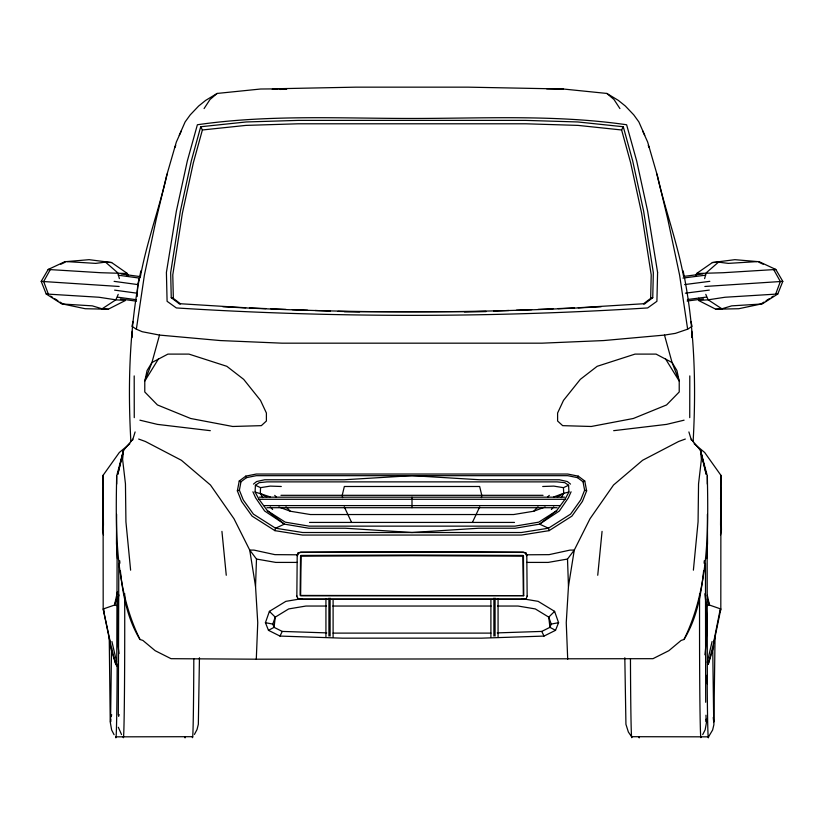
<?xml version="1.0" encoding="UTF-8"?>
<svg xmlns="http://www.w3.org/2000/svg" width="824" height="824" viewBox="0 0 824 824"><rect width="100%" height="100%" fill="white"/><g stroke="black" fill="none" stroke-linecap="round" stroke-linejoin="round"><path stroke-width="1.24" d="M116.699 484.1L116.678 475.942L123.518 450.398L132.767 439.202M694.117 443.703L704.685 452.5L720.907 475.304L720.815 608.988L714.078 641.741L708.187 664.432L713.512 647.355L713.512 642.977L720.248 609.152M689.74 417.644L689.801 375.909M129.883 443.703L119.315 452.5L103.093 475.304L103.433 525.259M111.539 647.994L110.55 722.04L110.704 719.301M116.596 514.3L116.483 543.428L117.389 558.59M199.449 657.758L198.337 724.317L197.029 729.518L194.443 734.411M715.047 636.756L713.872 724.76L712.626 729.982L708.537 736.841L631.575 736.697L628.372 732.021L625.931 724.317L624.819 657.758M705.468 563.369L705.684 702.264M707.342 683.982L707.126 545.076M116.678 475.942C115.587 531.089 115.03 588.913 140.008 639.486L142.882 640.433L155.149 650.692L171.032 658.685L256.295 659.2L652.969 658.685L668.851 650.692L681.118 640.433L683.992 639.486C696.671 618.824 701.245 594.526 703.624 570.754M296.846 596.082L297.207 555.428L298.082 552.986L300.606 552.152L412 551.74L523.394 552.152L525.918 552.986L526.793 555.428L527.154 596.082M117.142 545.076L116.771 661.579M720.588 498.654L720.918 487.952L721.433 529.976L720.516 535.003M118.131 599.244L118.059 645.769L118.975 653.576M118.316 715.201L118.8 563.369M623.284 126.742L632.657 160.783L643.626 211.15L653.339 272.662L652.742 297.711L644.883 303.665L643.493 303.829L650.651 298.401L651.217 274.876L641.618 213.22L630.638 162.73L621.615 129.976L623.284 126.742L577.799 121.962L525.63 120.386L298.37 120.386L246.201 121.962L200.716 126.742L191.343 160.783L180.374 211.15L170.661 272.662L171.258 297.711L179.117 303.665L180.507 303.829L173.349 298.401L171.258 297.711M691.233 439.202L700.482 450.398L707.322 475.942L707.301 484.1M132.056 337.572L132.273 331.32M256.295 659.2L257.747 622.697L255.533 586.327L256.491 559.043L249.724 550.092L233.985 518.729L210.47 485.017L181.393 460.276L145.385 441.489L138.659 439.048M262.805 497.634L260.312 493.329L260.549 487.654L255.409 485.274L255.09 492.01L258.777 498.953L267.429 510.756L284.414 524.136L308.866 528.236L345.204 528.225L412 532.5L478.796 528.225L515.134 528.236L539.586 524.136L559.372 510.983L568.375 497.82L571.084 491.784M706.559 721.896L705.159 729.827L702.717 734.575M706.611 558.59L707.517 543.428L707.404 514.3M685.341 439.048L678.615 441.489L642.607 460.276L613.53 485.017L590.015 518.729L574.276 550.092L567.509 559.043L568.467 586.327L566.253 622.697L567.705 659.2M704.108 563.225L704.273 560.711M137.196 296.527L137.69 284.579L139.349 278.079L118.244 275.206M693.118 441.716C696.332 384.664 694.632 326.994 683.137 270.88M693.386 570.177L698.072 521.829L698.546 483.873L701.399 459.421L700.482 450.398L706.178 474.181L700.482 450.398M597.74 575.265L602.066 531.377M123.518 450.398L117.822 474.181L123.518 450.398L122.601 459.421L125.454 483.873L125.928 521.829L130.614 570.177M140.193 277.781C146.497 242.596 159.207 208.822 167.148 174.008M690.924 321.453L692.067 326.376L687.638 329.188L675.423 333.359L664.494 335.08L603.683 340.559L541.986 343.175L282.014 343.175L220.317 340.559L159.506 335.08L142.15 331.701L136.362 329.188L144.406 275.072L156.272 218.937L166.582 175.759L176.346 142.016L181.455 130.686M481.432 497.634L481.783 495.317L479.65 486.49L344.35 486.49L342.218 495.317L342.568 497.634M140.863 270.88C129.368 326.994 127.669 384.664 130.882 441.716M568.467 586.327L574.276 550.092L570.074 550.092L549.072 554.645L526 554.799M720.567 525.259L720.907 475.304M239.382 490.198L240.979 481.772L246.438 477.663L256.274 475.675L567.726 475.675L577.562 477.663L583.021 481.772L584.618 490.198L580.735 499.921L570.579 514.135L548.444 528.205L521.376 532.51L302.624 532.51L275.556 528.205L253.421 514.135L243.265 499.921L239.382 490.198L237.363 490.867L241.566 501.394L252.093 516.123L274.928 530.656L302.583 535.054L521.417 535.054L549.072 530.656L571.908 516.123L582.434 501.394L586.636 490.867L584.762 481.02L578.221 476.138L567.705 474.037L256.295 474.037L245.779 476.138L239.238 481.02L237.363 490.867M720.248 611.717L720.815 608.988L709.505 605.074L706.992 605.558M117.492 591.642L114.495 605.074L103.185 608.988L109.922 641.741L115.813 664.432L117.152 666.328M707.301 662.372L712.07 641.536M133.076 321.453L131.933 326.376L136.362 329.188M274.928 530.656L275.556 528.205L284.414 524.136L264.628 510.983L255.625 497.82L252.917 491.784M704.623 278.615L706.199 272.868L718.487 262.135L728.303 263.381L757.534 261.579M200.716 126.742L202.385 129.976L193.362 162.73L182.382 213.22L172.782 274.876L173.349 298.401M159.506 335.08L151.935 362.519L144.777 381.079L144.777 391.977L157.435 404.945L190.653 418.489L232.728 426.482L261.342 425.648L266.399 421.012L266.399 413.02L260.508 400.392L243.677 379.349L226.837 366.309L188.964 354.104L167.921 354.104L151.935 362.519L147.094 370.522L144.777 381.079L158.527 358.801M111.178 716.561L111.693 714.758M118.635 716.416L119.161 714.614M132.602 440.14L135.105 431.941M118.213 597.41L118.975 594.969M704.901 654.802C707.352 634.913 707.352 613.633 704.901 593.744M526.33 598.512L523.92 599.069L300.08 599.069L297.577 598.255L300.163 599.336L523.837 599.336L526.33 598.512L527.247 595.814M526.711 555.695L525.918 552.986M523.333 595.577L522.89 556.169L412 555.706L301.11 556.169L300.626 595.443L523.745 595.639L523.446 555.963L522.88 555.438L412 555.036L301.121 555.438L300.554 555.963L300.121 595.258L300.667 595.773L523.745 595.639M521.685 598.595L538.134 601.345L554.593 611.356L558.579 622.687L555.52 630.329L544.015 636.077L481.577 638.167L342.423 638.167L279.985 636.077L268.48 630.329L265.421 622.687L269.407 611.356L285.866 601.345L302.315 598.595M326.747 632.894L282.251 631.421L274.073 627.342L272.775 624.077L275.247 617.135L288.688 608.926L305.941 606.042L326.459 606.042M117.492 596.731L114.495 605.074L117.008 605.558M297.289 555.695L298.082 552.986M695.744 275.834L696.589 273.517L712.389 262.547L734.874 259.673L757.483 261.589M775.652 294.137L780.338 281.53L773.705 269.613M777.784 294.003L725.017 297.248L708.166 299.823L698.556 300.472L715.799 309.227L721.896 308.815L731.681 305.858L762.149 303.984L777.784 294.003L782.8 281.375L775.837 269.479L758.76 261.507M497.542 606.042L518.059 606.042L535.312 608.926L548.753 617.135L551.225 624.077L549.927 627.342L541.749 631.421L497.253 632.894M479.743 506.812L472.409 522.416M683.992 639.486C708.97 588.913 708.413 531.089 707.322 475.942M577.562 477.663L578.221 476.138M118.223 294.343L115.834 299.823L102.104 308.815L92.319 305.858L61.852 303.984L46.216 294.003L41.2 281.375L48.163 269.479L65.24 261.507M179.251 135.301L185.132 121.911L190.231 114.876L198.666 106.018L205.65 100.394L217.145 93.442L260.611 89.013L286.927 88.765M174.76 147.681L175.749 145.498M279.985 636.077L282.251 631.421M255.409 485.274L259.179 482.658L266.945 481.875L557.055 481.875L564.821 482.658L568.591 485.274L568.91 492.01L565.223 498.953L556.571 510.756L539.586 524.136L548.444 528.205L549.072 530.656M50.295 269.613L43.662 281.53L48.348 294.137M561.196 497.634L563.688 493.329L563.451 487.654L568.591 485.274M204.084 108.572L210.007 99.508L217.145 93.442M522.89 556.169L523.302 555.582M551.38 509.51L553.759 506.914M278.821 506.976L290.295 511.23L310.339 514.537L513.661 514.537L533.705 511.23L538.031 506.822M547.548 497.14L549.278 495.378M554.593 611.356L548.753 617.135L549.927 627.342L555.52 630.329M253.483 484.1L256.625 481.535L264.689 479.774L344.36 479.753L412 475.664L479.64 479.753L559.311 479.774L567.375 481.535L570.517 484.1M763.992 302.068L760.861 304.066L738.778 308.722L715.799 309.227M766.073 300.739L769.204 298.741M771.295 297.413L773.375 296.084M556.571 510.756L538.752 522.159L514.938 526.145L309.062 526.145L285.248 522.159L267.429 510.756M557.302 496.985L563.688 493.329L568.91 492.01M268.48 630.329L274.073 627.342L275.247 617.135L269.407 611.356M60.008 302.068L63.139 304.066L85.222 308.722L108.201 309.227L125.444 300.472L115.834 299.823L98.983 297.248L46.216 294.003M60.822 264.247L65.374 262.114M583.021 481.772L584.762 481.02M533.705 511.23L545.179 506.976M553.749 496.923L563.688 493.329M650.651 298.401L652.742 297.711M298.175 553.244L300.688 552.41L412 552.008L523.312 552.41L525.825 553.244M684.085 420.178L666.595 424.381L613.674 430.674M260.549 487.654L270.221 486.108L281.293 486.49M551.225 624.077L558.579 622.687M567.509 559.043L548.197 562.411L526.701 562.411M683.714 276.411L702.615 273.97M682.972 278.079L705.643 275.164M684.62 284.579L709.814 281.334M685.372 293.179L709.309 290.099M687.401 299.545L706.292 297.103M687.144 301.017L703.521 298.906M128.256 275.834L127.411 273.517L111.611 262.547L105.513 262.135L95.697 263.381L66.466 261.579M272.27 89.342L277.338 88.786M202.385 129.976L245.933 125.392L298.216 123.796L525.784 123.796L578.067 125.392L621.615 129.976M66.517 261.589L89.126 259.673L111.611 262.547M704.85 286.474L782.8 281.375M644.883 303.665L578.283 307.764M712.389 262.547L718.487 262.135M696.589 273.517L723.07 272.723L775.837 269.479L774.56 269.561M280.088 89.435L286.505 89.095M553.089 308.804L537.959 309.412M558.126 308.598L574.503 307.918M601.108 306.755C475.098 313.563 348.902 313.563 222.892 306.755M486.067 311.359L464.406 311.874M493.669 311.081L508.851 310.504M516.442 310.226L531.635 309.649M542.707 486.49L553.779 486.108L563.451 487.654M490.929 633.11L333.071 633.11M277.338 88.724L355.813 87.159L468.187 87.159L563.389 89.013L606.855 93.442L618.35 100.394L625.334 106.018L633.769 114.876L638.868 121.911L644.749 135.301M344.391 311.688L486.088 311.606M280.953 495.317L543.047 495.317M259.333 497.181L564.667 497.181M258.551 499.293L565.449 499.293M263.68 505.596L560.32 505.596M266.945 507.708L557.055 507.708M309.505 522.426L514.495 522.426M297.299 562.411L275.803 562.411L256.491 559.043M332.875 606.042L491.125 606.042M192.692 736.697L115.731 736.841A114 1.36 90 0 0 117.173 665.061M298 554.799L274.928 554.645L253.926 550.092L249.724 550.092L255.533 586.327M546.662 88.827L563.389 89.013M359.594 311.874L337.933 311.359M286.041 309.412L270.911 308.804M292.366 309.649L307.558 310.226M315.149 310.504L330.331 311.081M245.717 307.764L179.117 303.665M249.497 307.918L265.874 308.598M49.44 269.561L48.163 269.479L100.93 272.723L127.411 273.517M41.2 281.375L119.15 286.474M102.104 308.815L108.201 309.227M210.326 430.674L157.405 424.381L139.915 420.178M121.262 274.021L139.884 276.565M114.114 281.355L137.69 284.579M114.598 290.13L136.939 293.179M117.575 297.155L136.197 299.699M120.335 298.957L136.475 301.162M265.421 622.687L272.775 624.077M255.09 492.01L270.251 496.923M584.618 490.198L586.636 490.867M239.238 481.02L240.979 481.772M758.626 262.114L763.179 264.247M665.473 358.801L679.223 381.079L672.065 362.519L656.079 354.104L635.036 354.104L597.163 366.309L580.323 379.349L563.492 400.392L557.601 413.02L557.601 421.012L562.658 425.648L591.271 426.482L633.347 418.489L666.564 404.945L679.223 391.977L679.223 381.079L676.906 370.522L672.065 362.519L664.494 335.08M260.312 493.329L266.698 496.985M50.624 296.084L52.705 297.413M54.796 298.741L57.927 300.739M721.896 308.815L708.166 299.823L705.777 294.343M606.855 93.442L613.993 99.508L619.916 108.572M105.513 262.135L117.801 272.868L119.377 278.615M274.722 495.378L276.452 497.14M285.969 506.822L290.295 511.23M270.241 506.914L272.62 509.51M300.698 555.582L301.11 556.169M121.55 734.575L118.326 727.262M114.093 734.72L111.642 729.982L110.241 722.04L109.221 636.756M698.68 298.206L699.854 300.379M140.008 639.486C127.329 618.824 122.755 594.526 120.376 570.754M351.591 522.416L344.257 506.812M541.749 631.421L544.015 636.077M642.545 130.686L647.654 142.016L657.418 175.759L667.728 218.937L679.594 275.072L687.638 329.188M648.251 145.498L649.24 147.681M245.779 476.138L246.438 477.663M126.124 273.434L126.968 275.741M707.363 599.12L709.505 605.074L707.322 595.309M656.852 174.008C664.783 208.39 677.081 241.813 683.621 276.524M296.753 595.814L297.67 598.512M115.813 664.432L110.488 647.355L110.488 642.977L103.185 608.988L103.093 475.304M688.895 431.941L691.398 440.14M111.93 641.536L117.533 666.049M103.484 535.003L102.567 529.976L103.082 487.952L103.412 498.654M713.244 717.477L713.718 722.04L712.729 647.994M221.934 531.377L226.26 575.265M119.727 560.711L119.892 563.225M706.096 719.146L706.25 721.896L705.952 715.201M691.738 332.402L691.903 337.397M691.727 331.32L691.944 337.572M134.199 375.909L134.261 417.644M103.752 609.152L103.752 611.717M498.067 598.636L498.067 636.859M495.08 598.183L495.08 636.056M493.885 598.183L493.885 636.056M490.898 599.913L490.898 636.859M412 497.181L412 507.708M333.102 599.913L333.102 636.859M330.115 598.183L330.115 636.056M328.92 598.183L328.92 636.056M325.933 598.636L325.933 636.859M701.069 736.697A114 1.36 -90 0 1 699.586 593.538M631.926 736.697A114 1.36 -90 0 1 630.453 658.798M185.235 736.841A114 1.36 -90 0 1 184.875 736.841M708.537 736.841A114 1.36 -90 0 1 707.146 675.165M639.393 736.841A114 1.36 -90 0 1 639.033 736.841M124.681 593.538A114 1.36 90 0 1 123.188 736.697M193.815 658.798A114 1.36 -90 0 1 192.342 736.697M657.593 272.435L656.913 301.296L647.654 307.939C490.743 317.817 333.257 317.817 176.346 307.939L167.087 301.296L166.407 272.435L176.346 211.202L187.295 161.092L197.379 124.754C268.469 114.474 340.446 118.491 412 118.45C483.554 118.491 555.531 114.474 626.621 124.754L636.705 161.092L647.654 211.202L657.593 272.435"/></g></svg>
